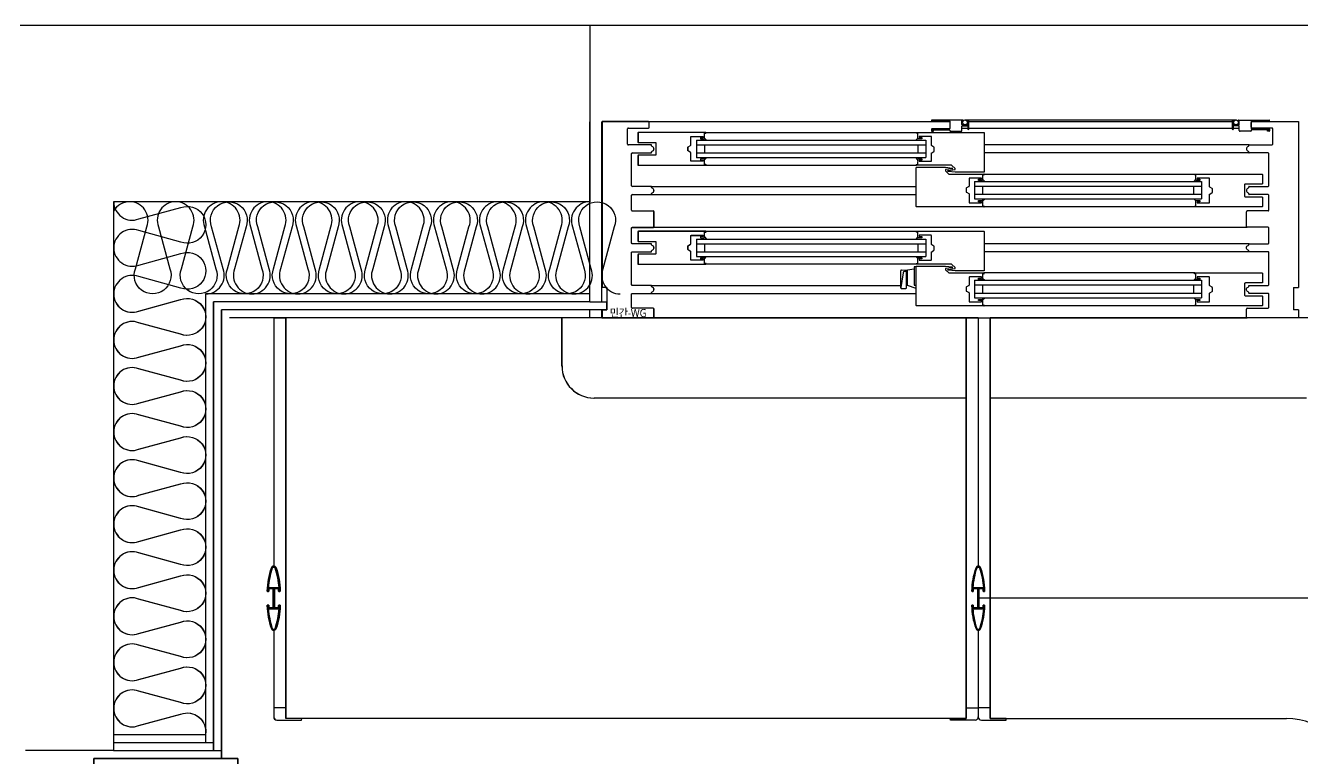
# Model space of a CAD drawing. Header units: millimetres. Extents: x -33000 to 294000, y 0 to 42408.
# Drawn here: x 243556 to 245151, y 20210 to 21125 of the extents above; entities that cross this region are included whole.
import ezdxf
from ezdxf.enums import TextEntityAlignment as Align

# ---------------------------------------------------------------- set-up
doc = ezdxf.new("R2010")
doc.units = ezdxf.units.MM
doc.header["$LTSCALE"] = 50
doc.linetypes.add('DASHDOTX2', pattern=[2, 1, -0.5, 0, -0.5])
doc.layers.add('arch', color=8, linetype='Continuous')
doc.styles.add('U_144P(확장형)$0$XR-Unit-Plan$0$맑은 고딕', font='malgun.ttf')

# ---------------------------------------------------------------- blocks, each defined once
blk = doc.blocks.new('XR-Unit-Plan$0$WG-민간-BPW_900')
for p, q in [((15, 245.3), (15, 38.3)), ((73, 245.3), (15, 245.3)), ((73, 245.3), (449.6, 245.3)), ((74, 238.3), (74, 244.3)), ((465.6, 247.2), (427.1, 247.2)), ((427.1, 246.2), (449.1, 246.2)), ((449.6, 245.7), (449.6, 236.7)), ((464.6, 241.7), (464.6, 246.2)), ((464.6, 246.2), (465.6, 246.2)), ((464.6, 234.2), (464.6, 239.7)), ((471.6, 241.2), (465.1, 241.2)), ((465.1, 240.2), (471.6, 240.2)), ((468.5, 247.3), (807, 247.3)), ((472.1, 247.2), (471.6, 247.2)), ((471.6, 246.2), (472.1, 246.2)), ((472.1, 246.2), (472.1, 241.7)), ((472.1, 239.7), (472.1, 235.7)), ((473.1, 235.7), (473.1, 246.2)), ((473.1, 245.3), (802.5, 245.3)), ((802.5, 235.7), (802.5, 246.2)), ((803.5, 247.2), (804, 247.2)), ((804, 246.2), (803.5, 246.2)), ((803.5, 246.2), (803.5, 241.7)), ((803.5, 239.7), (803.5, 235.7)), ((804, 241.2), (810.5, 241.2)), ((810.5, 240.2), (804, 240.2)), ((810, 247.2), (848.5, 247.2)), ((811, 246.2), (810, 246.2)), ((811, 241.7), (811, 246.2)), ((811, 234.2), (811, 239.7)), ((826, 245.7), (826, 236.7)), ((826, 238.3), (826, 244.3)), ((848.5, 246.2), (826.5, 246.2)), ((827, 245.3), (885, 245.3)), ((885, 245.3), (885, 38.3)), ((47, 217.3), (47, 236.3)), ((48, 237.3), (73, 237.3)), ((143, 224.8), (145.6, 222.2)), ((144.5, 231.8), (408, 231.8)), ((409.5, 224.8), (406.9, 222.2)), ((426.6, 235.7), (426.6, 233.7)), ((449.1, 236.2), (427.1, 236.2)), ((427.1, 233.2), (429.1, 233.2)), ((427.6, 234), (427.6, 235.2)), ((427.6, 235.2), (449.1, 235.2)), ((429.1, 234), (427.6, 234)), ((429.1, 233.2), (429.1, 234)), ((449.6, 234.7), (449.6, 233.7)), ((450.1, 233.2), (463.6, 233.2)), ((464.6, 237.3), (472.1, 237.3)), ((473.1, 237.3), (802.5, 237.3)), ((803.5, 237.3), (811, 237.3)), ((825.5, 233.2), (812, 233.2)), ((826, 234.7), (826, 233.7)), ((826.5, 236.2), (848.5, 236.2)), ((848, 235.2), (826.5, 235.2)), ((852, 237.3), (827, 237.3)), ((846.5, 233.2), (846.5, 234)), ((846.5, 234), (848, 234)), ((848.5, 233.2), (846.5, 233.2)), ((848, 234), (848, 235.2)), ((849, 235.7), (849, 233.7)), ((853, 217.3), (853, 236.3)), ((76.5, 216.3), (48, 216.3)), ((77, 215.1), (77, 215.8)), ((77, 206.8), (77, 207.4)), ((133, 222.2), (419.5, 222.2)), ((133, 222.2), (133, 200.3)), ((133, 216.3), (419.5, 216.3)), ((143, 216.3), (143, 206.3)), ((409.5, 216.3), (409.5, 206.3)), ((419.5, 222.2), (419.5, 200.3)), ((823.5, 216.3), (492.5, 216.3)), ((823, 215.1), (823, 215.8)), ((823, 206.8), (823, 207.4)), ((823.5, 216.3), (852, 216.3)), ((52, 165.2), (52, 205.3)), ((53, 206.3), (76.5, 206.3)), ((133, 206.3), (419.5, 206.3)), ((133, 200.3), (419.5, 200.3)), ((143, 197.7), (145.6, 200.3)), ((409.5, 197.7), (406.9, 200.3)), ((823.5, 206.3), (492.5, 206.3)), ((847, 206.3), (823.5, 206.3)), ((848, 165.2), (848, 205.3)), ((144.5, 190.8), (408, 190.8)), ((407.5, 139.3), (407.5, 187.8)), ((408, 188.3), (444, 188.3)), ((444, 188.3), (452.6, 187.3)), ((452.6, 186.2), (444, 185.3)), ((444, 185.3), (444, 183.8)), ((444, 183.8), (448.4, 179.7)), ((448.4, 179.7), (492, 179.7)), ((453, 186.8), (453, 186.7)), ((492, 178.7), (490.5, 178.7)), ((490.5, 178.7), (490.5, 172.3)), ((492, 179.7), (755.5, 179.7)), ((76.5, 164.2), (53, 164.2)), ((76.5, 164.2), (407.5, 164.2)), ((77, 163.1), (77, 163.8)), ((470, 162), (470, 157.5)), ((473.2, 164.1), (470.3, 162.4)), ((473.5, 174.3), (473.5, 164.5)), ((489, 174.8), (474, 174.8)), ((480.5, 170.7), (480.5, 148.8)), ((480.5, 170.7), (763.7, 170.7)), ((480.5, 164.8), (763.7, 164.8)), ((485.5, 173.3), (488.5, 173.3)), ((485.5, 171.8), (485.5, 173.3)), ((490, 171.8), (485.5, 171.8)), ((489, 173.8), (489, 174.8)), ((490.5, 173.3), (493.1, 170.7)), ((490.5, 164.8), (490.5, 154.8)), ((490.5, 164.8), (490.5, 154.8)), ((753.7, 164.8), (753.7, 154.8)), ((753.7, 164.8), (753.7, 154.8)), ((757, 173.3), (754.4, 170.7)), ((763.7, 170.7), (763.7, 148.8)), ((823, 163.1), (823, 163.8)), ((823.5, 164.2), (847, 164.2)), ((52, 134.8), (52, 153.3)), ((53, 154.3), (76.5, 154.3)), ((76.5, 154.3), (407.5, 154.3)), ((77, 154.8), (77, 155.4)), ((470.3, 157.1), (473.2, 155.4)), ((473.5, 155), (473.5, 144.3)), ((474, 143.8), (489, 143.8)), ((480.5, 154.8), (763.7, 154.8)), ((480.5, 148.8), (763.7, 148.8)), ((485.5, 145.3), (485.5, 146.8)), ((485.5, 146.8), (490, 146.8)), ((488.5, 145.3), (485.5, 145.3)), ((489, 143.8), (489, 144.8)), ((490.5, 146.2), (493.1, 148.8)), ((490.5, 146.3), (490.5, 139.8)), ((757, 146.2), (754.4, 148.8)), ((823, 154.8), (823, 155.4)), ((847, 154.3), (823.5, 154.3)), ((848, 134.8), (848, 153.3)), ((53, 133.8), (79, 133.8)), ((492, 138.8), (408, 138.8)), ((490.5, 139.8), (492, 139.8)), ((755.5, 138.8), (492, 138.8)), ((847, 133.8), (821, 133.8)), ((79, 113.3), (821, 113.3)), ((133, 98.7), (133, 76.8)), ((133, 98.7), (419.5, 98.7)), ((143, 101.3), (145.6, 98.7)), ((144.5, 108.3), (408, 108.3)), ((409.5, 101.3), (406.9, 98.7)), ((419.5, 98.7), (419.5, 76.8)), ((133, 92.8), (419.5, 92.8)), ((133, 82.8), (419.5, 82.8)), ((143, 92.8), (143, 82.8)), ((143, 92.8), (143, 82.8)), ((409.5, 92.8), (409.5, 82.8)), ((409.5, 92.8), (409.5, 82.8)), ((823.5, 92.8), (492.5, 92.8)), ((823.5, 82.8), (492.5, 82.8)), ((60, 79.3), (60, 67.8)), ((133, 76.8), (419.5, 76.8)), ((143, 74.2), (145.6, 76.8)), ((408, 67.3), (144.5, 67.3)), ((409.5, 74.2), (406.9, 76.8)), ((407.5, 15.8), (407.5, 64.3)), ((408, 64.8), (444, 64.8)), ((444, 64.8), (452.6, 63.8)), ((388.1, 37.9), (388.1, 59)), ((391.1, 56.4), (388.2, 38)), ((389, 60), (396.6, 60.3)), ((395.3, 58), (393, 58)), ((395.3, 58), (395.3, 60.2)), ((395.3, 37.9), (395.3, 58)), ((452.6, 62.7), (444, 61.8)), ((444, 61.8), (444, 60.3)), ((444, 60.3), (448.4, 56.3)), ((448.4, 56.3), (492, 56.3)), ((453, 63.3), (453, 63.2)), ((473.5, 50.8), (473.5, 41)), ((489, 51.3), (474, 51.3)), ((485.5, 49.8), (488.5, 49.8)), ((485.5, 48.3), (485.5, 49.8)), ((490, 48.3), (485.5, 48.3)), ((489, 50.3), (489, 51.3)), ((490.5, 55.2), (490.5, 48.8)), ((492, 55.2), (490.5, 55.2)), ((490.5, 49.8), (493.1, 47.2)), ((755.5, 56.3), (492, 56.3)), ((757, 49.8), (754.4, 47.2)), ((21, 38.3), (15, 38.3)), ((21, 38.3), (21, 10.3)), ((76.5, 40.8), (388.1, 40.8)), ((389.1, 36.9), (394.3, 36.9)), ((396.6, 40.8), (395.3, 40.8)), ((470, 38.5), (470, 34)), ((473.2, 40.6), (470.3, 38.9)), ((470.3, 33.6), (473.2, 31.9)), ((480.5, 47.2), (480.5, 25.3)), ((480.5, 47.2), (763.7, 47.2)), ((480.5, 41.3), (763.7, 41.3)), ((490.5, 41.3), (490.5, 31.3)), ((490.5, 41.3), (490.5, 31.3)), ((753.7, 41.3), (753.7, 31.3)), ((753.7, 41.3), (753.7, 31.3)), ((763.7, 47.2), (763.7, 25.3)), ((879, 38.3), (885, 38.3)), ((879, 38.3), (879, 10.3)), ((76.5, 30.8), (407.5, 30.8)), ((473.5, 31.5), (473.5, 20.8)), ((474, 20.3), (489, 20.3)), ((480.5, 31.3), (763.7, 31.3)), ((480.5, 25.3), (763.7, 25.3)), ((485.5, 21.8), (485.5, 23.3)), ((485.5, 23.3), (490, 23.3)), ((488.5, 21.8), (485.5, 21.8)), ((489, 20.3), (489, 21.3)), ((490.5, 22.7), (493.1, 25.3)), ((490.5, 22.8), (490.5, 16.3)), ((490.5, 16.3), (492, 16.3)), ((757, 22.7), (754.4, 25.3)), ((840, 27.3), (840, 15.8)), ((15, 10.3), (21, 10.3)), ((15, 10.3), (15, 0.3)), ((15, 0.3), (79, 0.3)), ((79, 12.3), (53, 12.3)), ((79, 0.3), (821, 0.3)), ((80, 1.3), (80, 11.3)), ((492, 15.3), (408, 15.3)), ((755.5, 15.3), (492, 15.3)), ((820, 1.3), (820, 11.3)), ((821, 12.3), (847, 12.3)), ((885, 0.3), (821, 0.3)), ((885, 10.3), (879, 10.3)), ((885, 10.3), (885, 0.3))]:
    blk.add_line(p, q)
for points in [[(60.5, 231.8, 0.414214), (60, 231.3)], [(60, 231.3), (60, 219.8, 0.414214), (60.5, 219.3)], [(143, 191.8), (143, 198.3, 0.414214), (142.5, 198.8), (138, 198.8), (138, 197.3), (141, 197.3, -0.414214), (141.5, 196.8), (141.5, 195.7), (126.5, 195.7, -0.414214), (126, 196.2), (126, 206.5, 0.269143), (125.7, 206.9), (122.8, 208.6, -0.269143), (122.5, 209), (122.5, 213.5, -0.269143), (122.8, 213.9), (125.7, 215.6, 0.269143), (126, 216), (126, 226.3, -0.414214), (126.5, 226.8), (141.5, 226.8), (141.5, 225.8, -0.414214), (141, 225.3), (138, 225.3), (138, 223.8), (142.5, 223.8, 0.414214), (143, 224.3), (143, 230.8)], [(143, 230.8), (144.5, 230.8, 1), (144.5, 231.8)], [(409.5, 224.3), (409.5, 230.8), (408, 230.8, -1), (408, 231.8), (492, 231.8, -0.414214), (492.5, 231.3), (492.5, 182.8, -0.414214), (492, 182.3), (456, 182.3), (447.4, 183.2, -0.382193), (447, 183.7), (447, 183.8, -0.382131), (447.4, 184.3), (456, 185.3), (456, 186.7), (451.5, 190.8), (408, 190.8, -0.414214), (407.5, 191.3, -0.414214), (408, 191.8), (409.5, 191.8), (409.5, 195.2), (410, 195.7), (409.5, 196.2), (409.5, 198.3, -0.414214), (410, 198.8), (414.5, 198.8), (414.5, 197.3), (411.5, 197.3, 0.414214), (411, 196.8), (411, 195.7), (426, 195.7, 0.414214), (426.5, 196.2), (426.5, 206, -0.269143), (426.8, 206.4), (429.7, 208.1, 0.269143), (430, 208.5), (430, 213, 0.269143), (429.7, 213.4), (426.8, 215.1, -0.269143), (426.5, 215.5), (426.5, 226.3, 0.414214), (426, 226.8), (411, 226.8), (411, 225.8, 0.414214), (411.5, 225.3), (414.5, 225.3), (414.5, 223.8), (410, 223.8, -0.414214), (409.5, 224.3)], [(60.5, 219.3), (81.3, 219.3, -0.414214), (82.3, 218.3), (82.3, 204.3, -0.414214), (81.3, 203.3), (60.5, 203.3)], [(60.5, 203.3, 0.414214), (60, 202.8), (60, 191.3)], [(144.5, 190.8, 0.414214), (145, 191.3, 0.414214), (144.5, 191.8), (143, 191.8)], [(60, 191.3, 0.414214), (60.5, 190.8)], [(757, 178.7), (755.5, 178.7, -1), (755.5, 179.7)], [(757, 139.8), (757, 146.3, -0.414214), (757.5, 146.8), (762, 146.8), (762, 145.3), (759, 145.3, 0.414214), (758.5, 144.8), (758.5, 143.8), (773.5, 143.8, 0.414214), (774, 144.3), (774, 154.5, -0.269143), (774.3, 154.9), (777.2, 156.6, 0.269143), (777.5, 157), (777.5, 161.5, 0.269143), (777.2, 161.9), (774.3, 163.6, -0.269143), (774, 164), (774, 174.3, 0.414214), (773.5, 174.8), (758.5, 174.8), (758.5, 173.8, 0.414214), (759, 173.3), (762, 173.3), (762, 171.8), (757.5, 171.8, -0.414214), (757, 172.3), (757, 178.7)], [(839.5, 179.7, -0.414214), (840, 179.2)], [(840, 179.2), (840, 167.8, -0.414214), (839.5, 167.3)], [(839.5, 167.3), (818.7, 167.3, 0.414214), (817.7, 166.3), (817.7, 152.3, 0.414214), (818.7, 151.3), (839.5, 151.3)], [(839.5, 151.3, -0.414214), (840, 150.8)], [(840, 150.8), (840, 139.3, -0.414214), (839.5, 138.8)], [(53, 113.3), (79, 113.3, 0.414214), (80, 114.3), (80, 132.8)], [(755.5, 138.8, -0.414214), (755, 139.3, -0.414214), (755.5, 139.8), (757, 139.8)], [(847, 113.3), (821, 113.3, -0.414214), (820, 114.3), (820, 132.8)], [(53, 82.8), (76.5, 82.8, 0.414214), (77, 83.3), (77, 83.9, -0.341999), (77.7, 84.8, 0.774597), (77.7, 90.7, -0.341999), (77, 91.6), (77, 92.3, 0.414214), (76.5, 92.8), (53, 92.8, -0.414214), (52, 93.8), (52, 112.3, -0.414214), (53, 113.3)], [(847, 82.8), (823.5, 82.8, -0.414214), (823, 83.3), (823, 83.9, 0.341999), (822.2, 84.8, -0.774597), (822.2, 90.7, 0.341999), (823, 91.6), (823, 92.3, -0.414214), (823.5, 92.8), (847, 92.8, 0.414214), (848, 93.8), (848, 112.3, 0.414214), (847, 113.3)], [(60.5, 108.3, 0.414214), (60, 107.8)], [(60, 107.8), (60, 96.3, 0.414214), (60.5, 95.8)], [(60.5, 95.8), (81.3, 95.8, -0.414214), (82.3, 94.8), (82.3, 80.8, -0.414214), (81.3, 79.8), (60.5, 79.8)], [(143, 68.3), (143, 74.8, 0.414214), (142.5, 75.3), (138, 75.3), (138, 73.8), (141, 73.8, -0.414214), (141.5, 73.3), (141.5, 72.3), (126.5, 72.3, -0.414214), (126, 72.8), (126, 83, 0.269143), (125.7, 83.4), (122.8, 85.1, -0.269143), (122.5, 85.5), (122.5, 90, -0.269143), (122.8, 90.4), (125.7, 92.1, 0.269143), (126, 92.5), (126, 102.8, -0.414214), (126.5, 103.3), (141.5, 103.3), (141.5, 102.3, -0.414214), (141, 101.8), (138, 101.8), (138, 100.3), (142.5, 100.3, 0.414214), (143, 100.8)], [(143, 100.8), (143, 107.3), (144.5, 107.3, 1), (144.5, 108.3)], [(409.5, 100.8), (409.5, 107.3), (408, 107.3, -1), (408, 108.3), (492, 108.3, -0.414214), (492.5, 107.8), (492.5, 59.3, -0.414214), (492, 58.8), (456, 58.8), (447.4, 59.7, -0.382193), (447, 60.2), (447, 60.3, -0.382131), (447.4, 60.8), (456, 61.8), (456, 63.2), (451.5, 67.3), (408, 67.3, -0.414214), (407.5, 67.8, -0.414214), (408, 68.3), (409.5, 68.3), (409.5, 74.8)], [(409.5, 74.8, -0.414214), (410, 75.3), (414.5, 75.3), (414.5, 73.8), (411.5, 73.8, 0.414214), (411, 73.3), (411, 72.3), (426, 72.3, 0.414214), (426.5, 72.8), (426.5, 82.5, -0.269143), (426.8, 82.9), (429.7, 84.6, 0.269143), (430, 85), (430, 89.5, 0.269143), (429.7, 89.9), (426.8, 91.6, -0.269143), (426.5, 92), (426.5, 102.8, 0.414214), (426, 103.3), (411, 103.3), (411, 102.3, 0.414214), (411.5, 101.8), (414.5, 101.8), (414.5, 100.3), (410, 100.3, -0.414214), (409.5, 100.8)], [(52, 81.8, -0.414214), (53, 82.8)], [(53, 40.8, -0.414214), (52, 41.8), (52, 81.8)], [(848, 81.8, 0.414214), (847, 82.8)], [(847, 40.8, 0.414214), (848, 41.8), (848, 81.8)], [(60.5, 79.8, 0.414214), (60, 79.3)], [(60, 67.8, 0.414214), (60.5, 67.3)], [(60.5, 67.3), (144.5, 67.3, 0.414214), (145, 67.8, 0.414214), (144.5, 68.3), (143, 68.3)], [(757, 55.2), (755.5, 55.2, -1), (755.5, 56.3)], [(757, 16.3), (757, 22.8, -0.414214), (757.5, 23.3), (762, 23.3), (762, 21.8), (759, 21.8, 0.414214), (758.5, 21.3), (758.5, 20.3), (773.5, 20.3, 0.414214), (774, 20.8), (774, 31, -0.269143), (774.3, 31.4), (777.2, 33.1, 0.269143), (777.5, 33.5), (777.5, 38, 0.269143), (777.2, 38.4), (774.3, 40.1, -0.269143), (774, 40.5), (774, 50.8, 0.414214), (773.5, 51.3), (758.5, 51.3), (758.5, 50.3, 0.414214), (759, 49.8), (762, 49.8), (762, 48.3), (757.5, 48.3, -0.414214), (757, 48.8), (757, 55.2)], [(839.5, 56.3, -0.414214), (840, 55.7)], [(840, 55.7), (840, 44.3, -0.414214), (839.5, 43.8)], [(53, 30.8), (76.5, 30.8, 0.414214), (77, 31.3), (77, 31.9, -0.341999), (77.7, 32.8, 0.774597), (77.7, 38.7, -0.341999), (77, 39.6), (77, 40.3, 0.414214), (76.5, 40.8), (53, 40.8)], [(839.5, 43.8), (818.7, 43.8, 0.414214), (817.7, 42.8), (817.7, 28.8, 0.414214), (818.7, 27.8), (839.5, 27.8)], [(847, 30.8), (823.5, 30.8, -0.414214), (823, 31.3), (823, 31.9, 0.341999), (822.2, 32.8, -0.774597), (822.2, 38.7, 0.341999), (823, 39.6), (823, 40.3, -0.414214), (823.5, 40.8), (847, 40.8)], [(52, 13.3), (52, 29.8, -0.414214), (53, 30.8)], [(755.5, 15.3, -0.414214), (755, 15.8, -0.414214), (755.5, 16.3), (757, 16.3)], [(839.5, 27.8, -0.414214), (840, 27.3)], [(840, 16.2), (840, 15.8, -0.414214), (839.5, 15.3)], [(848, 13.3), (848, 29.8, 0.414214), (847, 30.8)]]:
    blk.add_lwpolyline(points, format="xyb")
for points in [[(144.5, 231.8), (60.5, 231.8)], [(60.5, 190.8), (144.5, 190.8)], [(755.5, 179.7), (839.5, 179.7)], [(839.5, 138.8), (755.5, 138.8)], [(144.5, 108.3), (60.5, 108.3)], [(407.5, 36.8), (396.6, 40.8), (396.6, 60.3), (404.9, 61.6)], [(407.5, 63.8), (404.9, 63.8), (404.9, 41.1), (407.5, 41.1)], [(755.5, 56.3), (839.5, 56.3)], [(839.5, 15.3), (755.5, 15.3)]]:
    blk.add_lwpolyline(points)
for centre in [(468.5, 244.3), (807, 244.3)]:
    blk.add_circle(centre, 3)
for centre, radius, start, end in [((73, 244.3), 1, 0, 90), ((427.1, 246.7), 0.5, 90, 270), ((449.1, 245.7), 0.5, 0, 90), ((465.1, 241.7), 0.5, 180, 270), ((465.1, 239.7), 0.5, 90, 180), ((465.6, 246.7), 0.5, 270, 90), ((471.6, 246.7), 0.5, 90, 270), ((471.6, 241.7), 0.5, 270, 0), ((471.6, 239.7), 0.5, 0, 90), ((472.1, 246.2), 1, 0, 90), ((803.5, 246.2), 1, 90, 180), ((804, 241.7), 0.5, 180, 270), ((804, 239.7), 0.5, 90, 180), ((804, 246.7), 0.5, 270, 90), ((810, 246.7), 0.5, 90, 270), ((810.5, 241.7), 0.5, 270, 0), ((810.5, 239.7), 0.5, 0, 90), ((826.5, 245.7), 0.5, 90, 180), ((827, 244.3), 1, 90, 180), ((848.5, 246.7), 0.5, 270, 90), ((48, 236.3), 1, 90, 180), ((73, 238.3), 1, 270, 0), ((427.1, 235.7), 0.5, 90, 180), ((427.1, 233.7), 0.5, 180, 270), ((449.1, 236.7), 0.5, 270, 0), ((449.1, 234.7), 0.5, 0, 90), ((450.1, 233.7), 0.5, 180, 270), ((463.6, 234.2), 1, 270, 0), ((472.6, 235.7), 0.5, 180, 0), ((803, 235.7), 0.5, 180, 0), ((812, 234.2), 1, 180, 270), ((825.5, 233.7), 0.5, 270, 0), ((827, 238.3), 1, 180, 270), ((826.5, 236.7), 0.5, 180, 270), ((826.5, 234.7), 0.5, 90, 180), ((848.5, 235.7), 0.5, 0, 90), ((848.5, 233.7), 0.5, 270, 0), ((852, 236.3), 1, 0, 90), ((48, 217.3), 1, 180, 270), ((76.5, 215.8), 0.5, 0, 90), ((78, 215.1), 1, 180, 255.5225), ((78, 207.4), 1, 104.4775, 180), ((77, 211.3), 3, 284.4775, 75.5225), ((823, 211.3), 3, 104.4775, 255.5225), ((822, 215.1), 1, 284.4775, 0), ((822, 207.4), 1, 0, 75.5225), ((823.5, 215.8), 0.5, 90, 180), ((852, 217.3), 1, 270, 0), ((53, 205.3), 1, 90, 180), ((76.5, 206.8), 0.5, 270, 0), ((823.5, 206.8), 0.5, 180, 270), ((847, 205.3), 1, 0, 90), ((408, 187.8), 0.5, 90, 180), ((452.5, 186.8), 0.5, 0, 83.666), ((452.5, 186.7), 0.5, 276.3464, 0), ((492, 179.2), 0.5, 270, 90), ((53, 165.2), 1, 180, 270), ((76.5, 163.8), 0.5, 0, 90.0003), ((78, 163.1), 1, 180, 255.5225), ((77, 159.3), 3, 284.4775, 75.5225), ((470.5, 162), 0.5, 119.7449, 180), ((473, 164.5), 0.5, 299.7449, 0), ((474, 174.3), 0.5, 90, 180), ((488.5, 173.8), 0.5, 270, 0), ((490, 172.3), 0.5, 270, 0), ((823, 159.3), 3, 104.4775, 255.5225), ((822, 163.1), 1, 284.4775, 0), ((823.5, 163.8), 0.5, 89.9997, 180), ((847, 165.2), 1, 270, 0), ((53, 153.3), 1, 90, 180), ((76.5, 154.8), 0.5, 270, 0), ((78, 155.4), 1, 104.4775, 180), ((470.5, 157.5), 0.5, 180, 240.2551), ((473, 155), 0.5, 360, 60.2551), ((474, 144.3), 0.5, 180, 270), ((488.5, 144.8), 0.5, 0, 90), ((490, 146.3), 0.5, 0, 90), ((822, 155.4), 1, 0, 75.5225), ((823.5, 154.8), 0.5, 180, 270), ((847, 153.3), 1, 0, 90), ((53, 134.8), 1, 180, 270), ((79, 132.8), 1, 0, 90), ((408, 139.3), 0.5, 180, 270), ((492, 139.3), 0.5, 270, 90), ((821, 132.8), 1, 90, 180), ((847, 134.8), 1, 270, 0), ((408, 64.3), 0.5, 90, 180), ((389.1, 59), 1, 92.2775, 180), ((393, 56.1), 1.88, 90, 168.8801), ((452.5, 63.3), 0.5, 0, 83.666), ((452.5, 63.2), 0.5, 276.3464, 0), ((474, 50.8), 0.5, 90, 180), ((488.5, 50.3), 0.5, 270, 0), ((490, 48.8), 0.5, 270, 0), ((492, 55.7), 0.5, 270, 90), ((389.1, 37.9), 1, 180, 270), ((389.2, 37.9), 1, 171.0635, 270), ((394.3, 37.9), 1, 270, 0.0858), ((470.5, 38.5), 0.5, 119.7449, 180), ((470.5, 34), 0.5, 180, 240.2551), ((473, 41), 0.5, 299.7449, 0), ((473, 31.5), 0.5, 360, 60.2551), ((474, 20.8), 0.5, 180, 270), ((488.5, 21.3), 0.5, 0, 90), ((490, 22.8), 0.5, 0, 90), ((492, 15.8), 0.5, 270, 90), ((53, 13.3), 1, 180, 270), ((79, 11.3), 1, 0, 90), ((79, 1.3), 1, 270, 0), ((408, 15.8), 0.5, 180, 270), ((821, 11.3), 1, 90, 180), ((821, 1.3), 1, 180, 270), ((847, 13.3), 1, 270, 0)]:
    blk.add_arc(centre, radius, start, end)
blk = doc.blocks.new('A$Ca9371278')
at = {"linetype": 'Continuous', "ltscale": 4}
for points in [[(180, 0), (180, -700), (0, -700), (0, 0)], [(-650, -65), (-650, -25), (0, -25), (0, -65)], [(40, -675), (0, -675), (0, -25), (40, -25)]]:
    blk.add_lwpolyline(points, close=True, dxfattribs=at)
for points in [[(180, 0), (0, 0), (0, -25), (40, -25), (40, -45), (180, -45), (180, 0)], [(180, -700), (0, -700), (0, -675), (40, -675), (40, -655), (180, -655), (180, -700)]]:
    blk.add_lwpolyline(points, dxfattribs=at)
blk.add_lwpolyline([(180, -655), (180, -45), (0, -675), (0, -25)], close=True)
at = {"linetype": 'DASHDOTX2', "ltscale": 5}
blk.add_arc((0, -25), 650, 180, 270, dxfattribs=at)

msp = doc.modelspace()

# ---------------------------------------------------------------- linework, layer by layer
at = {"layer": 'arch'}
for p, q in [((244261, 21124.6), (243131, 21124.6)), ((244261, 21124.6), (244261, 20904.6)), ((244261, 20779.1), (244261, 21004.6)), ((244276, 20779.1), (244276, 21004.6)), ((244276, 21004.6), (244276, 20797.6)), ((244334, 21004.6), (244276, 21004.6)), ((244308, 20976.6), (244308, 20995.6)), ((244309, 20996.6), (244334, 20996.6)), ((244335, 20997.6), (244335, 21003.6)), ((244394, 20981.6), (244394, 20959.6)), ((244404, 20984.2), (244406.6, 20981.6)), ((244337.5, 20975.6), (244309, 20975.6)), ((244313, 20924.6), (244313, 20964.6)), ((244314, 20965.6), (244337.5, 20965.6)), ((244338, 20974.5), (244338, 20975.1)), ((244338, 20966.1), (244338, 20966.7)), ((244404, 20975.6), (244404, 20965.6)), ((244404, 20957), (244406.6, 20959.6)), ((244337.5, 20923.6), (244314, 20923.6)), ((244314, 20913.6), (244337.5, 20913.6)), ((244338, 20922.5), (244338, 20923.1)), ((244338, 20914.1), (244338, 20914.7)), ((243666, 20904.6), (243666, 20219.6)), ((244261, 20904.6), (243666, 20904.6)), ((244313, 20894.1), (244313, 20912.6)), ((244314, 20893.1), (244340, 20893.1)), ((244394, 20858.1), (244394, 20836.1)), ((244404, 20860.7), (244406.6, 20858.1)), ((244404, 20852.1), (244404, 20842.1)), ((244404, 20852.1), (244404, 20842.1)), ((244321, 20838.6), (244321, 20827.1)), ((244404, 20833.5), (244406.6, 20836.1)), ((243781, 20789.6), (243781, 20239.6)), ((244261, 20789.6), (243781, 20789.6)), ((244282, 20797.6), (244276, 20797.6)), ((244282, 20797.6), (244282, 20769.6)), ((244261, 20779.6), (243791, 20779.6)), ((243791, 20219.6), (243791, 20779.6)), ((243791, 20779.6), (243791, 20229.6)), ((244261, 20779.6), (243791, 20779.6)), ((243801, 20209.6), (243801, 20769.6)), ((244261, 20769.6), (243801, 20769.6)), ((243801, 20769.6), (243801, 20219.6)), ((244261, 20769.6), (243801, 20769.6)), ((244282, 20779.1), (244261, 20779.1)), ((244261, 20759.6), (244261, 20769.6)), ((244282, 20769.6), (244261, 20769.6)), ((244276, 20759.6), (244276, 20769.6)), ((244276, 20769.6), (244282, 20769.6)), ((244276, 20769.6), (244276, 20759.6)), ((244282, 20769.6), (244282, 20779.1)), ((244340, 20771.6), (244314, 20771.6)), ((244341, 20760.6), (244341, 20770.6)), ((243881, 20759.6), (243811, 20759.6)), ((243866, 20759.6), (243881, 20759.6)), ((243866, 20759.6), (243881, 20759.6)), ((243881, 20259.6), (243881, 20759.6)), ((243881, 20259.6), (243881, 20759.6)), ((244276, 20759.6), (244340, 20759.6)), ((243866, 20272.6), (243866, 20261.6)), ((243881, 20272.6), (243866, 20272.6)), ((243866, 20272.6), (243866, 20261.6)), ((243866, 20272.6), (243866, 20261.6)), ((243881, 20272.6), (243866, 20272.6)), ((243881, 20259.6), (243881, 20272.6)), ((243881, 20259.6), (243881, 20272.6)), ((243901, 20259.6), (243881, 20259.6)), ((243901, 20259.6), (243881, 20259.6)), ((243900.8, 20257.6), (243901, 20259.6)), ((243900.8, 20257.6), (243901, 20259.6)), ((243870, 20257.6), (243900.8, 20257.6)), ((243870, 20257.6), (243900.8, 20257.6)), ((243666, 20239.6), (243781, 20239.6)), ((243666, 20229.6), (243791, 20229.6)), ((243666, 20219.6), (243556, 20219.6)), ((243666, 20219.6), (243791, 20219.6)), ((243666, 20219.6), (243801, 20219.6)), ((243666, 20209.6), (243801, 20209.6))]:
    msp.add_line(p, q, dxfattribs=at)
at = {"layer": 'arch', "ltscale": 25}
for p, q in [((244261.2, 21124.6), (243131.2, 21124.6)), ((245161.2, 21124.6), (244261.2, 21124.6)), ((244261.2, 20904.6), (244261.2, 21124.6)), ((244261.2, 20904.6), (243666.2, 20904.6)), ((243781.2, 20229.6), (243781.2, 20789.6)), ((244261.2, 20789.6), (243781.2, 20789.6)), ((244261.2, 20779.6), (243791.2, 20779.6)), ((243791.2, 20219.6), (243791.2, 20779.6)), ((243801.2, 20209.6), (243801.2, 20769.6)), ((244261.2, 20769.6), (243801.2, 20769.6)), ((243881.2, 20759.6), (243811.2, 20759.6)), ((243866.2, 20759.6), (243881.2, 20759.6)), ((244731.2, 20759.6), (243881.2, 20759.6)), ((243881.2, 20259.6), (243881.2, 20759.6)), ((244226.2, 20699.6), (244226.2, 20759.6)), ((244731.2, 20259.6), (244731.2, 20759.6)), ((244746.2, 20759.6), (244731.2, 20759.6)), ((244746.2, 20759.6), (244761.2, 20759.6)), ((244761.2, 20259.6), (244761.2, 20759.6)), ((245611.2, 20759.6), (244761.2, 20759.6)), ((244731.2, 20659.6), (244266.2, 20659.6)), ((245156.2, 20659.6), (244761.2, 20659.6)), ((245561.2, 20409.6), (244747, 20409.6)), ((243866.2, 20272.6), (243866.2, 20261.6)), ((243881.2, 20272.6), (243866.2, 20272.6)), ((243881.2, 20259.6), (243881.2, 20272.6)), ((244731.2, 20259.6), (243881.2, 20259.6)), ((243901.2, 20259.6), (243881.2, 20259.6)), ((243900.9, 20257.6), (243901.2, 20259.6)), ((244711.5, 20257.6), (244711.2, 20259.6)), ((244711.2, 20259.6), (244731.2, 20259.6)), ((244731.2, 20259.6), (244731.2, 20272.6)), ((244731.2, 20272.6), (244746.2, 20272.6)), ((244761.2, 20272.6), (244746.2, 20272.6)), ((244746.2, 20272.6), (244746.2, 20261.6)), ((244761.2, 20259.6), (244761.2, 20272.6)), ((244761.2, 20259.6), (245131.2, 20259.6)), ((244781.2, 20259.6), (244761.2, 20259.6)), ((244780.9, 20257.6), (244781.2, 20259.6)), ((243870.2, 20257.6), (243900.9, 20257.6)), ((244742.2, 20257.6), (244711.5, 20257.6)), ((244750.2, 20257.6), (244780.9, 20257.6)), ((243666.2, 20229.6), (243781.2, 20229.6)), ((243666.2, 20219.6), (243791.2, 20219.6)), ((243666.2, 20209.6), (243801.2, 20209.6))]:
    msp.add_line(p, q, dxfattribs=at)
at = {"layer": 'arch', "linetype": 'ByBlock', "lineweight": 30}
msp.add_line((244226, 20699.6, 0), (244226, 20759.6, 0), dxfattribs=at)
at = {"layer": 'arch'}
for points in [[(244321.5, 20991.1, 0.414214), (244321, 20990.6)], [(244321, 20990.6), (244321, 20979.1, 0.414214), (244321.5, 20978.6)], [(244321.5, 20978.6), (244342.3, 20978.6, -0.414214), (244343.3, 20977.6), (244343.3, 20963.6, -0.414214), (244342.3, 20962.6), (244321.5, 20962.6)], [(244404, 20951.1), (244404, 20957.6, 0.414214), (244403.5, 20958.1), (244399, 20958.1), (244399, 20956.6), (244402, 20956.6, -0.414214), (244402.5, 20956.1), (244402.5, 20955.1), (244387.5, 20955.1, -0.414214), (244387, 20955.6), (244387, 20965.8, 0.269143), (244386.8, 20966.2), (244383.8, 20968, -0.269143), (244383.5, 20968.4), (244383.5, 20972.8, -0.269143), (244383.8, 20973.2), (244386.8, 20975, 0.269143), (244387, 20975.4), (244387, 20985.6, -0.414214), (244387.5, 20986.1), (244402.5, 20986.1), (244402.5, 20985.1, -0.414214), (244402, 20984.6), (244399, 20984.6), (244399, 20983.1), (244403.5, 20983.1, 0.414214), (244404, 20983.6), (244404, 20990.1)], [(244404, 20990.1), (244405.5, 20990.1, 1), (244405.5, 20991.1)], [(244321.5, 20962.6, 0.414214), (244321, 20962.1), (244321, 20950.6)], [(244321, 20950.6, 0.414214), (244321.5, 20950.1)], [(244405.5, 20950.1, 0.414214), (244406, 20950.6, 0.414214), (244405.5, 20951.1), (244404, 20951.1)], [(244261, 20904.6, 0.524856), (244239.5, 20873.4), (244253.8, 20820.8, -1.449198), (244210.8, 20820.8), (244225, 20873.4, 0.524856), (244203.5, 20904.6, 0.524856), (244182, 20873.4), (244196.3, 20820.8, -1.449198), (244153.3, 20820.8), (244167.5, 20873.4, 0.524856), (244146, 20904.6, 0.524856), (244124.5, 20873.4), (244138.8, 20820.8, -1.449198), (244095.8, 20820.8), (244110, 20873.4, 0.524856), (244088.5, 20904.6, 0.524856), (244067, 20873.4), (244081.3, 20820.8, -1.449198), (244038.3, 20820.8), (244052.5, 20873.4, 0.524856), (244031, 20904.6, 0.524856), (244009.5, 20873.4), (244023.8, 20820.8, -1.449198), (243980.8, 20820.8), (243995, 20873.4, 0.524856), (243973.5, 20904.6, 0.524856), (243952, 20873.4), (243966.3, 20820.8, -1.449198), (243923.3, 20820.8), (243937.5, 20873.4, 0.524856), (243916, 20904.6, 0.524856), (243894.5, 20873.4), (243908.8, 20820.8, -1.449198), (243865.8, 20820.8), (243880, 20873.4, 0.524856), (243858.5, 20904.6, 0.524856), (243837, 20873.4), (243851.3, 20820.8, -1.449198), (243808.3, 20820.8), (243822.5, 20873.4, 0.524856), (243801, 20904.6, 0.524856), (243779.5, 20873.4), (243793.8, 20820.8, -1.449198), (243750.8, 20820.8), (243765, 20873.4, 0.524856), (243743.5, 20904.6, 0.524856), (243722, 20873.4), (243736.3, 20820.8, -1.449198), (243693.3, 20820.8), (243707.5, 20873.4, 0.524856), (243686, 20904.6, 0.269809), (243666, 20893, 0.269809)], [(244314, 20872.6), (244340, 20872.6, 0.414214), (244341, 20873.6), (244341, 20892.1)], [(244314, 20842.1), (244337.5, 20842.1, 0.414214), (244338, 20842.6), (244338, 20843.2, -0.341999), (244338.8, 20844.2, 0.774597), (244338.8, 20850, -0.341999), (244338, 20851), (244338, 20851.6, 0.414214), (244337.5, 20852.1), (244314, 20852.1, -0.414214), (244313, 20853.1), (244313, 20871.6, -0.414214), (244314, 20872.6)], [(244321.5, 20867.6, 0.414214), (244321, 20867.1)], [(244321, 20867.1), (244321, 20855.6, 0.414214), (244321.5, 20855.1)], [(244404, 20860.1), (244404, 20866.6), (244405.5, 20866.6, 1), (244405.5, 20867.6)], [(244321.5, 20855.1), (244342.3, 20855.1, -0.414214), (244343.3, 20854.1), (244343.3, 20840.1, -0.414214), (244342.3, 20839.1), (244321.5, 20839.1)], [(244404, 20827.6), (244404, 20834.1, 0.414214), (244403.5, 20834.6), (244399, 20834.6), (244399, 20833.1), (244402, 20833.1, -0.414214), (244402.5, 20832.6), (244402.5, 20831.6), (244387.5, 20831.6, -0.414214), (244387, 20832.1), (244387, 20842.3, 0.269143), (244386.8, 20842.7), (244383.8, 20844.5, -0.269143), (244383.5, 20844.9), (244383.5, 20849.3, -0.269143), (244383.8, 20849.7), (244386.8, 20851.5, 0.269143), (244387, 20851.9), (244387, 20862.1, -0.414214), (244387.5, 20862.6), (244402.5, 20862.6), (244402.5, 20861.6, -0.414214), (244402, 20861.1), (244399, 20861.1), (244399, 20859.6), (244403.5, 20859.6, 0.414214), (244404, 20860.1)], [(244313, 20841.1, -0.414214), (244314, 20842.1)], [(244314, 20800.1, -0.414214), (244313, 20801.1), (244313, 20841.1)], [(244321.5, 20839.1, 0.414214), (244321, 20838.6)], [(244321, 20827.1, 0.414214), (244321.5, 20826.6)], [(244321.5, 20826.6), (244405.5, 20826.6, 0.414214), (244406, 20827.1, 0.414214), (244405.5, 20827.6), (244404, 20827.6)], [(243666, 20789.6, 0.524856), (243697.2, 20768.1), (243749.8, 20782.4, -1.449198), (243749.8, 20739.3), (243697.2, 20753.6, 0.524856), (243666, 20732.1, 0.524856), (243697.2, 20710.6), (243749.8, 20724.9, -1.449198), (243749.8, 20681.8), (243697.2, 20696.1, 0.524856), (243666, 20674.6, 0.524856), (243697.2, 20653.1), (243749.8, 20667.4, -1.449198), (243749.8, 20624.3), (243697.2, 20638.6, 0.524856), (243666, 20617.1, 0.524856), (243697.2, 20595.6), (243749.8, 20609.9, -1.449198), (243749.8, 20566.8), (243697.2, 20581.1, 0.524856), (243666, 20559.6, 0.524856), (243697.2, 20538.1), (243749.8, 20552.4, -1.449198), (243749.8, 20509.3), (243697.2, 20523.6, 0.524856), (243666, 20502.1, 0.524856), (243697.2, 20480.6), (243749.8, 20494.9, -1.449198), (243749.8, 20451.8), (243697.2, 20466.1, 0.524856), (243666, 20444.6, 0.524856), (243697.2, 20423.1), (243749.8, 20437.4, -1.449198), (243749.8, 20394.3), (243697.2, 20408.6, 0.524856), (243666, 20387.1, 0.524856), (243697.2, 20365.6), (243749.8, 20379.9, -1.449198), (243749.8, 20336.8), (243697.2, 20351.1, 0.524856), (243666, 20329.6, 0.524856), (243697.2, 20308.1), (243749.8, 20322.4, -1.449198), (243749.8, 20279.3), (243697.2, 20293.6, 0.524856), (243666, 20272.1, 0.524856), (243697.2, 20250.6), (243749.8, 20264.9, -0.578331), (243780.7, 20239.6, -0.578331)], [(244313, 20772.6), (244313, 20789.1, -0.414214), (244314, 20790.1)], [(244314, 20790.1), (244337.5, 20790.1, 0.414214), (244338, 20790.6), (244338, 20791.2, -0.341999), (244338.8, 20792.2, 0.774597), (244338.8, 20798, -0.341999), (244338, 20799), (244338, 20799.6, 0.414214), (244337.5, 20800.1), (244314, 20800.1)]]:
    msp.add_lwpolyline(points, format="xyb", dxfattribs=at)
for points in [[(244405.5, 20991.1), (244321.5, 20991.1)], [(244321.5, 20950.1), (244405.5, 20950.1)], [(244405.5, 20867.6), (244321.5, 20867.6)], [(243866, 20759.6), (243866, 20449.6)], [(243866, 20759.6), (243866, 20449.6)], [(243866, 20759.6), (243866, 20449.6)], [(243881, 20264.6), (243881, 20759.6)], [(243881, 20759.6), (243881, 20259.6)], [(243881, 20264.6), (243881, 20759.6)], [(243881, 20759.6), (243881, 20259.6)], [(243866, 20369.6), (243866, 20261.6)], [(243866, 20369.6), (243866, 20261.6)], [(243866, 20369.6), (243866, 20261.6)]]:
    msp.add_lwpolyline(points, dxfattribs=at)
at = {"layer": 'arch', "ltscale": 25}
for points in [[(243666.2, 20904.6, 0.524856), (243697.4, 20883.1), (243750, 20897.4, -1.449198), (243750, 20854.3), (243697.4, 20868.6, 0.524856), (243666.2, 20847.1, 0.524856), (243697.4, 20825.6), (243750, 20839.9, -1.449198), (243750, 20796.8), (243697.4, 20811.1, 0.524856), (243666.2, 20789.6, 0.524856), (243697.4, 20768.1), (243750, 20782.4, -1.449198), (243750, 20739.3), (243697.4, 20753.6, 0.524856), (243666.2, 20732.1, 0.524856), (243697.4, 20710.6), (243750, 20724.9, -1.449198), (243750, 20681.8), (243697.4, 20696.1, 0.524856), (243666.2, 20674.6, 0.524856), (243697.4, 20653.1), (243750, 20667.4, -1.449198), (243750, 20624.3), (243697.4, 20638.6, 0.524856), (243666.2, 20617.1, 0.524856), (243697.4, 20595.6), (243750, 20609.9, -1.449198), (243750, 20566.8), (243697.4, 20581.1, 0.524856), (243666.2, 20559.6, 0.524856), (243697.4, 20538.1), (243750, 20552.4, -1.449198), (243750, 20509.3), (243697.4, 20523.6, 0.524856), (243666.2, 20502.1, 0.524856), (243697.4, 20480.6), (243750, 20494.9, -1.449198), (243750, 20451.8), (243697.4, 20466.1, 0.524856), (243666.2, 20444.6, 0.524856), (243697.4, 20423.1), (243750, 20437.4, -1.449198), (243750, 20394.3), (243697.4, 20408.6, 0.524856), (243666.2, 20387.1, 0.524856), (243697.4, 20365.6), (243750, 20379.9, -1.449198), (243750, 20336.8), (243697.4, 20351.1, 0.524856), (243666.2, 20329.6, 0.524856), (243697.4, 20308.1), (243750, 20322.4, -1.449198), (243750, 20279.3), (243697.4, 20293.6, 0.524856), (243666.2, 20272.1, 0.524856), (243697.4, 20250.6), (243750, 20264.9, -0.578331), (243780.9, 20239.6, -0.578331)], [(243781.2, 20789.6, 0.524856), (243802.7, 20820.8), (243788.5, 20873.4, -1.449198), (243831.5, 20873.4), (243817.2, 20820.8, 0.524856), (243838.7, 20789.6, 0.524856), (243860.2, 20820.8), (243846, 20873.4, -1.449198), (243889, 20873.4), (243874.7, 20820.8, 0.524856), (243896.2, 20789.6, 0.524856), (243917.7, 20820.8), (243903.5, 20873.4, -1.449198), (243946.5, 20873.4), (243932.2, 20820.8, 0.524856), (243953.7, 20789.6, 0.524856), (243975.2, 20820.8), (243961, 20873.4, -1.449198), (244004, 20873.4), (243989.7, 20820.8, 0.524856), (244011.2, 20789.6, 0.524856), (244032.7, 20820.8), (244018.5, 20873.4, -1.449198), (244061.5, 20873.4), (244047.2, 20820.8, 0.524856), (244068.7, 20789.6, 0.524856), (244090.2, 20820.8), (244076, 20873.4, -1.449198), (244119, 20873.4), (244104.7, 20820.8, 0.524856), (244126.2, 20789.6, 0.524856), (244147.7, 20820.8), (244133.5, 20873.4, -1.449198), (244176.5, 20873.4), (244162.2, 20820.8, 0.524856), (244183.7, 20789.6, 0.524856), (244205.2, 20820.8), (244191, 20873.4, -1.449198), (244234, 20873.4), (244219.7, 20820.8, 0.524856), (244241.2, 20789.6, 0.524856), (244262.7, 20820.8), (244248.5, 20873.4, -1.449198), (244291.5, 20873.4), (244277.2, 20820.8, 0.524856), (244298.7, 20789.6)]]:
    msp.add_lwpolyline(points, format="xyb", dxfattribs=at)
for points in [[(243866.2, 20759.6), (243866.2, 20449.6)], [(243881.2, 20264.6), (243881.2, 20759.6)], [(243881.2, 20759.6), (243881.2, 20259.6)], [(244731.2, 20264.6), (244731.2, 20759.6)], [(244731.2, 20759.6), (244731.2, 20259.6)], [(244746.2, 20759.6), (244746.2, 20449.6)], [(244761.2, 20264.6), (244761.2, 20759.6)], [(244761.2, 20759.6), (244761.2, 20259.6)], [(243866.2, 20369.6), (243866.2, 20261.6)], [(244746.2, 20369.6), (244746.2, 20261.6)]]:
    msp.add_lwpolyline(points, dxfattribs=at)
at = {"layer": 'arch'}
for points in [[(243868.9, 20447.6, -0.073891), (243874, 20418.6, -0.422671), (243873.5, 20418.1), (243872.7, 20418.1, -0.414214), (243872.2, 20418.6), (243872.2, 20421.6), (243866.8, 20421.6), (243866.8, 20397.6), (243872.2, 20397.6), (243872.2, 20400.6, -0.414214), (243872.7, 20401.1), (243873.5, 20401.1, -0.422671), (243874, 20400.6, -0.073891), (243868.9, 20371.7, -0.719192), (243863.2, 20371.7, -0.073891), (243858, 20400.6, -0.422671), (243858.5, 20401.1), (243859.3, 20401.1, -0.414214), (243859.8, 20400.6), (243859.8, 20397.6), (243865.3, 20397.6), (243865.3, 20421.6), (243859.8, 20421.6), (243859.8, 20418.6, -0.414214), (243859.3, 20418.1), (243858.5, 20418.1, -0.422671), (243858, 20418.6, -0.073891), (243863.2, 20447.6, -0.719192)], [(243863.2, 20447.6, 0.073891), (243858, 20418.6, 0.422671), (243858.5, 20418.1), (243859.3, 20418.1, 0.414214), (243859.8, 20418.6), (243859.8, 20421.6), (243865.3, 20421.6), (243865.3, 20397.6), (243859.8, 20397.6), (243859.8, 20400.6, 0.414214), (243859.3, 20401.1), (243858.5, 20401.1, 0.422671), (243858, 20400.6, 0.073891), (243863.2, 20371.7, 0.719192), (243868.9, 20371.7, 0.073891), (243874, 20400.6, 0.422671), (243873.5, 20401.1), (243872.7, 20401.1, 0.414214), (243872.2, 20400.6), (243872.2, 20397.6), (243866.8, 20397.6), (243866.8, 20421.6), (243872.2, 20421.6), (243872.2, 20418.6, 0.414214), (243872.7, 20418.1), (243873.5, 20418.1, 0.422671), (243874, 20418.6, 0.073891), (243868.9, 20447.6, 0.719192)], [(243868.9, 20447.6, -0.073891), (243874, 20418.6, -0.422671), (243873.5, 20418.1), (243872.7, 20418.1, -0.414214), (243872.2, 20418.6), (243872.2, 20421.6), (243866.8, 20421.6), (243866.8, 20397.6), (243872.2, 20397.6), (243872.2, 20400.6, -0.414214), (243872.7, 20401.1), (243873.5, 20401.1, -0.422671), (243874, 20400.6, -0.073891), (243868.9, 20371.7, -0.719192), (243863.2, 20371.7, -0.073891), (243858, 20400.6, -0.422671), (243858.5, 20401.1), (243859.3, 20401.1, -0.414214), (243859.8, 20400.6), (243859.8, 20397.6), (243865.3, 20397.6), (243865.3, 20421.6), (243859.8, 20421.6), (243859.8, 20418.6, -0.414214), (243859.3, 20418.1), (243858.5, 20418.1, -0.422671), (243858, 20418.6, -0.073891), (243863.2, 20447.6, -0.719192)], [(243872.8, 20422.6, 0.063692), (243867.9, 20447.2, 0.719192), (243864.1, 20447.2, 0.063692), (243859.2, 20422.6)], [(243859.2, 20422.6, -0.063692), (243864.1, 20447.2, -0.719192), (243867.9, 20447.2, -0.063692), (243872.8, 20422.6)], [(243872.8, 20422.6, 0.063692), (243867.9, 20447.2, 0.719192), (243864.1, 20447.2, 0.063692), (243859.2, 20422.6)], [(243872.8, 20396.6, -0.063692), (243867.9, 20372, -0.719192), (243864.1, 20372, -0.063692), (243859.2, 20396.6)], [(243859.2, 20396.6, 0.063692), (243864.1, 20372, 0.719192), (243867.9, 20372, 0.063692), (243872.8, 20396.6)], [(243872.8, 20396.6, -0.063692), (243867.9, 20372, -0.719192), (243864.1, 20372, -0.063692), (243859.2, 20396.6)]]:
    msp.add_lwpolyline(points, format="xyb", close=True, dxfattribs=at)
at = {"layer": 'arch', "ltscale": 25}
for points in [[(243863.4, 20447.6, 0.073891), (243858.2, 20418.6, 0.422671), (243858.7, 20418.1), (243859.5, 20418.1, 0.414214), (243860, 20418.6), (243860, 20421.6), (243865.5, 20421.6), (243865.5, 20397.6), (243860, 20397.6), (243860, 20400.6, 0.414214), (243859.5, 20401.1), (243858.7, 20401.1, 0.422671), (243858.2, 20400.6, 0.073891), (243863.4, 20371.7, 0.719192), (243869.1, 20371.7, 0.073891), (243874.2, 20400.6, 0.422671), (243873.7, 20401.1), (243872.9, 20401.1, 0.414214), (243872.4, 20400.6), (243872.4, 20397.6), (243867, 20397.6), (243867, 20421.6), (243872.4, 20421.6), (243872.4, 20418.6, 0.414214), (243872.9, 20418.1), (243873.7, 20418.1, 0.422671), (243874.2, 20418.6, 0.073891), (243869.1, 20447.6, 0.719192)], [(243869.1, 20447.6, -0.073891), (243874.2, 20418.6, -0.422671), (243873.7, 20418.1), (243872.9, 20418.1, -0.414214), (243872.4, 20418.6), (243872.4, 20421.6), (243867, 20421.6), (243867, 20397.6), (243872.4, 20397.6), (243872.4, 20400.6, -0.414214), (243872.9, 20401.1), (243873.7, 20401.1, -0.422671), (243874.2, 20400.6, -0.073891), (243869.1, 20371.7, -0.719192), (243863.4, 20371.7, -0.073891), (243858.2, 20400.6, -0.422671), (243858.7, 20401.1), (243859.5, 20401.1, -0.414214), (243860, 20400.6), (243860, 20397.6), (243865.5, 20397.6), (243865.5, 20421.6), (243860, 20421.6), (243860, 20418.6, -0.414214), (243859.5, 20418.1), (243858.7, 20418.1, -0.422671), (243858.2, 20418.6, -0.073891), (243863.4, 20447.6, -0.719192)], [(243859.4, 20422.6, -0.063692), (243864.3, 20447.2, -0.719192), (243868.1, 20447.2, -0.063692), (243873, 20422.6)], [(243873, 20422.6, 0.063692), (243868.1, 20447.2, 0.719192), (243864.3, 20447.2, 0.063692), (243859.4, 20422.6)], [(244749.1, 20447.6, -0.073891), (244754.2, 20418.6, -0.422671), (244753.7, 20418.1), (244752.9, 20418.1, -0.414214), (244752.4, 20418.6), (244752.4, 20421.6), (244747, 20421.6), (244747, 20397.6), (244752.4, 20397.6), (244752.4, 20400.6, -0.414214), (244752.9, 20401.1), (244753.7, 20401.1, -0.422671), (244754.2, 20400.6, -0.073891), (244749.1, 20371.7, -0.719192), (244743.4, 20371.7, -0.073891), (244738.2, 20400.6, -0.422671), (244738.7, 20401.1), (244739.5, 20401.1, -0.414214), (244740, 20400.6), (244740, 20397.6), (244745.5, 20397.6), (244745.5, 20421.6), (244740, 20421.6), (244740, 20418.6, -0.414214), (244739.5, 20418.1), (244738.7, 20418.1, -0.422671), (244738.2, 20418.6, -0.073891), (244743.4, 20447.6, -0.719192)], [(244743.4, 20447.6, 0.073891), (244738.2, 20418.6, 0.422671), (244738.7, 20418.1), (244739.5, 20418.1, 0.414214), (244740, 20418.6), (244740, 20421.6), (244745.5, 20421.6), (244745.5, 20397.6), (244740, 20397.6), (244740, 20400.6, 0.414214), (244739.5, 20401.1), (244738.7, 20401.1, 0.422671), (244738.2, 20400.6, 0.073891), (244743.4, 20371.7, 0.719192), (244749.1, 20371.7, 0.073891), (244754.2, 20400.6, 0.422671), (244753.7, 20401.1), (244752.9, 20401.1, 0.414214), (244752.4, 20400.6), (244752.4, 20397.6), (244747, 20397.6), (244747, 20421.6), (244752.4, 20421.6), (244752.4, 20418.6, 0.414214), (244752.9, 20418.1), (244753.7, 20418.1, 0.422671), (244754.2, 20418.6, 0.073891), (244749.1, 20447.6, 0.719192)], [(244753, 20422.6, 0.063692), (244748.1, 20447.2, 0.719192), (244744.3, 20447.2, 0.063692), (244739.4, 20422.6)], [(244739.4, 20422.6, -0.063692), (244744.3, 20447.2, -0.719192), (244748.1, 20447.2, -0.063692), (244753, 20422.6)], [(243859.4, 20396.6, 0.063692), (243864.3, 20372, 0.719192), (243868.1, 20372, 0.063692), (243873, 20396.6)], [(243873, 20396.6, -0.063692), (243868.1, 20372, -0.719192), (243864.3, 20372, -0.063692), (243859.4, 20396.6)], [(244753, 20396.6, -0.063692), (244748.1, 20372, -0.719192), (244744.3, 20372, -0.063692), (244739.4, 20396.6)], [(244739.4, 20396.6, 0.063692), (244744.3, 20372, 0.719192), (244748.1, 20372, 0.063692), (244753, 20396.6)]]:
    msp.add_lwpolyline(points, format="xyb", close=True, dxfattribs=at)
at = {"layer": 'arch'}
for centre, radius, start, end in [((244309, 20995.6), 1, 90, 180), ((244334, 21003.6), 1, 0, 90), ((244334, 20997.6), 1, 270, 0), ((244309, 20976.6), 1, 180, 270), ((244314, 20964.6), 1, 90, 180), ((244337.5, 20975.1), 0.5, 0, 90), ((244337.5, 20966.1), 0.5, 270, 0), ((244339, 20974.5), 1, 180, 255.5225), ((244339, 20966.7), 1, 104.4775, 180), ((244338, 20970.6), 3, 284.4775, 75.5225), ((244314, 20924.6), 1, 180, 270), ((244314, 20912.6), 1, 90, 180), ((244337.5, 20923.1), 0.5, 0, 90.0003), ((244337.5, 20914.1), 0.5, 270, 0), ((244339, 20922.5), 1, 180, 255.5225), ((244339, 20914.7), 1, 104.4775, 180), ((244338, 20918.6), 3, 284.4775, 75.5225), ((244314, 20894.1), 1, 180, 270), ((244340, 20892.1), 1, 0, 90), ((244314, 20772.6), 1, 180, 270), ((244340, 20770.6), 1, 0, 90), ((244340, 20760.6), 1, 270, 0), ((243870, 20261.6), 4, 180, 270), ((243870, 20261.6), 4, 180, 270)]:
    msp.add_arc(centre, radius, start, end, dxfattribs=at)
at = {"layer": 'arch', "linetype": 'ByBlock', "lineweight": 30, "extrusion": (-7.78826e-23, 2.88908e-07, 1)}
msp.add_arc((244266, 20699.6, 0), 40, 180, 270, dxfattribs=at)
at = {"layer": 'arch', "ltscale": 25, "extrusion": (-7.78826e-23, 2.88908e-07, 1)}
msp.add_arc((244266.2, 20699.6), 40, 180, 270, dxfattribs=at)
at = {"layer": 'arch', "ltscale": 25}
for centre, radius, start, end in [((243870.2, 20261.6), 4, 180, 270), ((244742.2, 20261.6), 4, 270, 0), ((244750.2, 20261.6), 4, 180, 270), ((245131.2, 20179.6), 80, 0, 90)]:
    msp.add_arc(centre, radius, start, end, dxfattribs=at)

# ---------------------------------------------------------------- block references
msp.add_blockref('XR-Unit-Plan$0$WG-민간-BPW_900', (244261.2, 20759.4), dxfattribs=at)
at = {"layer": 'arch', "ltscale": 25, "xscale": -1}
msp.add_blockref('A$Ca9371278', (243821.2, 20209.6), dxfattribs=at)

# ---------------------------------------------------------------- texts
at = {"layer": 'arch', "style": 'U_144P(확장형)$0$XR-Unit-Plan$0$맑은 고딕', "width": 0.9}
msp.add_text('민간-WG', height=10, dxfattribs=at).set_placement((244285.9, 20765.7), align=Align.MIDDLE_LEFT)

doc.saveas('drawing.dxf')
